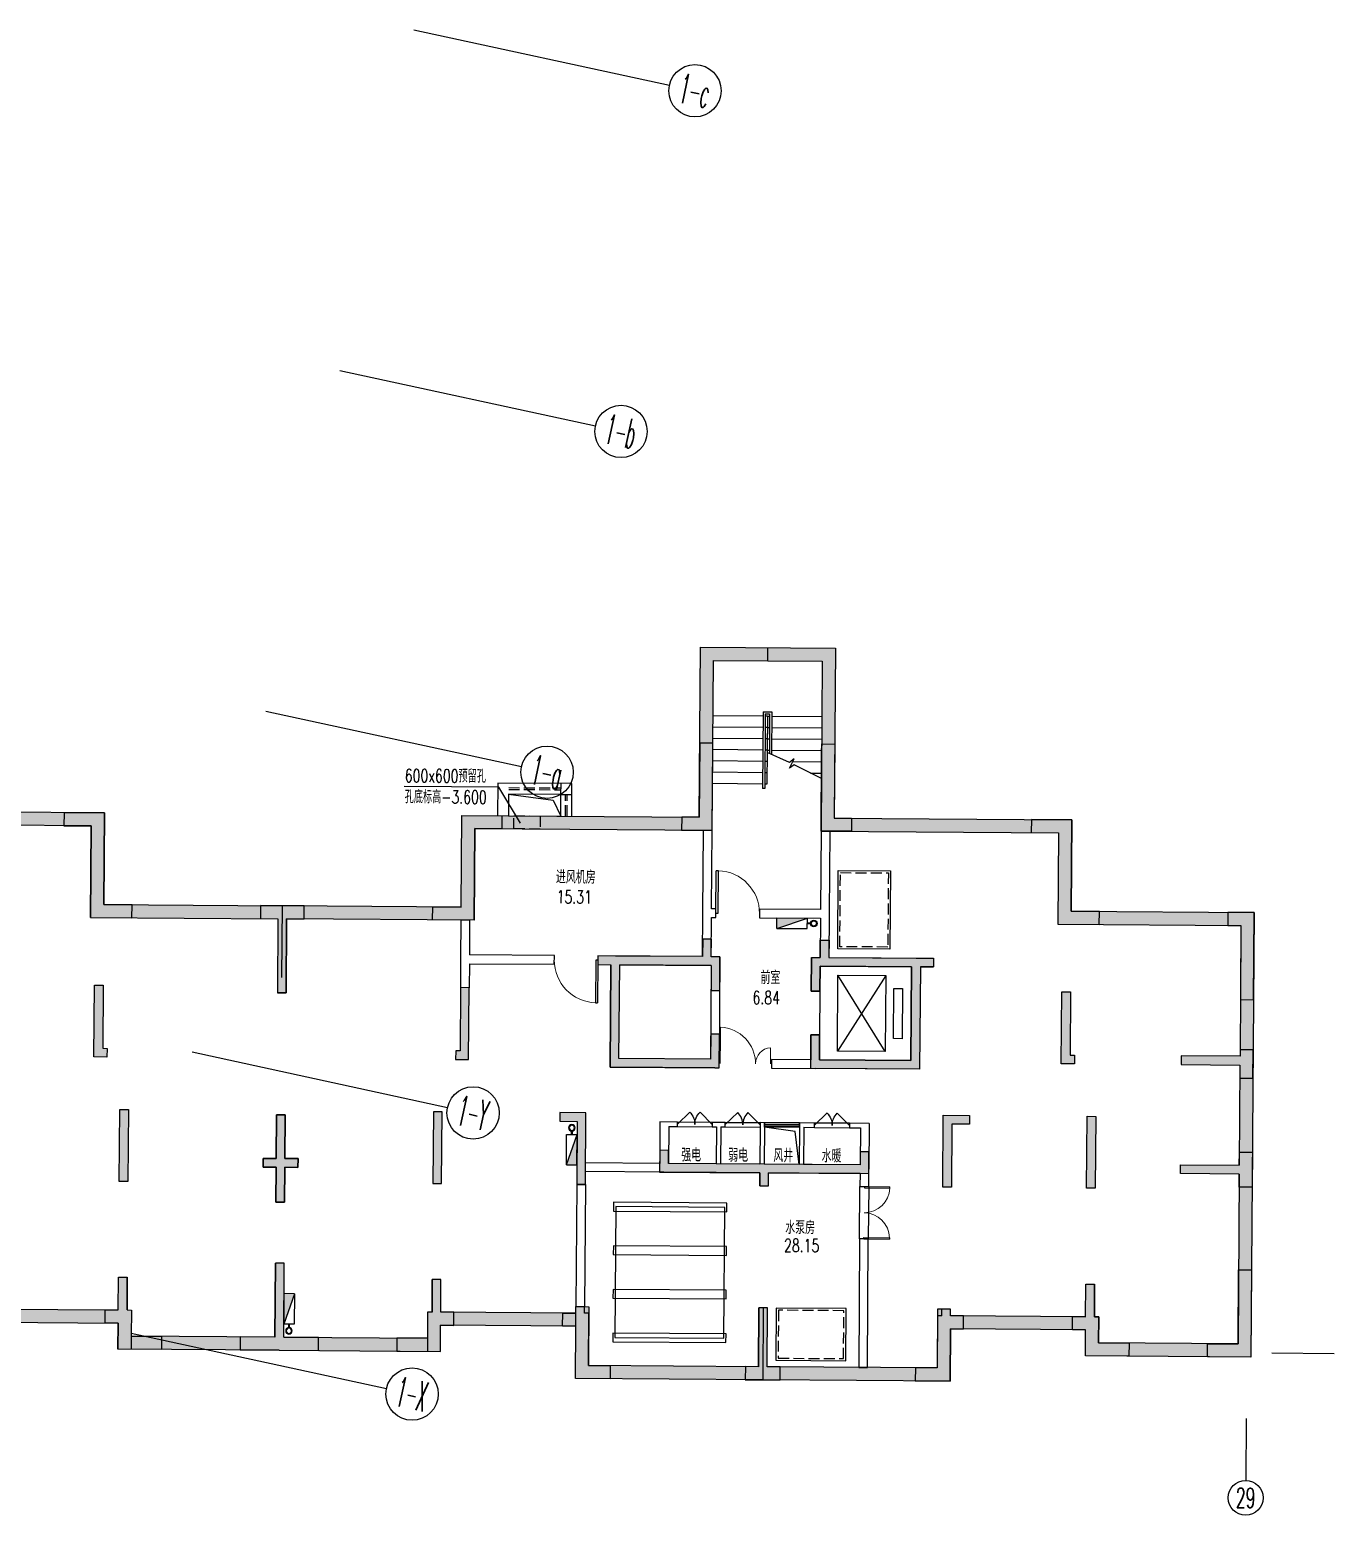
# Model space of a CAD drawing. Extents: x 791398 to 2325386, y -987887 to -518217.
# Drawn here: x 1677546 to 1707483, y -718380 to -684295 of the extents above; entities that cross this region are included whole.
import ezdxf
from ezdxf.enums import TextEntityAlignment as Align

# ---------------------------------------------------------------- set-up
doc = ezdxf.new("R2010")
doc.units = 0
doc.header["$LTSCALE"] = 1000
doc.header["$MEASUREMENT"] = 0
doc.linetypes.add('BORDER', pattern=[1.75, 0.5, -0.25, 0.5, -0.25, 0, -0.25])
doc.linetypes.add('DASH', pattern=[0.35, 0.25, -0.1])
for name, color, linetype in [('AXIS', 3, 'Continuous'), ('AXIS_TEXT', 7, 'Continuous'), ('JPS-J', 6, 'Continuous'), ('JPS-X', 1, 'BORDER'), ('JPS-XHS', 7, 'Continuous'), ('LVTRY', 6, 'Continuous'), ('PUB_DIM', 3, 'Continuous'), ('solid', 253, 'Continuous'), ('SPACE', 7, 'Continuous'), ('STAIR', 9, 'Continuous'), ('TEXT', 7, 'Continuous'), ('WALL', 8, 'Continuous'), ('wall-jg', 1, 'Continuous'), ('WINDOW', 8, 'Continuous')]:
    doc.layers.add(name, color=color, linetype=linetype)
doc.styles.add('_TCH_AXIS', font='COMPLEX', dxfattribs={"bigfont": 'GBCBIG'})
doc.styles.add('_TCH_SPACE', font='SIMPLEX', dxfattribs={"bigfont": 'GBCBIG'})
doc.styles.add('COMPLEX', font='COMPLEX')
doc.styles.add('TEXT', font='tjromans.shx', dxfattribs={"width": 0.8, "height": 400, "bigfont": 'tjhztxt.shx'})

# ---------------------------------------------------------------- blocks, each defined once
blk = doc.blocks.new('FF')
at = {"linetype": 'Continuous'}
for radius in [75, 60]:
    blk.add_circle((0, 0), radius, dxfattribs=at)
blk = doc.blocks.new('DXHS')
at = {"layer": 'JPS-XHS'}
blk.add_hatch(color=256, dxfattribs=at).paths.add_polyline_path([(-350, 240), (-350, 0), (350, 0)])
at = {"layer": 'JPS-XHS', "linetype": 'Continuous'}
for p, q in [((-350, 240), (-350, 0)), ((-350, 240), (350, 240)), ((-350, 0), (350, 0)), ((350, 240), (350, 0))]:
    blk.add_line(p, q, dxfattribs=at)
at = {"layer": 'JPS-XHS'}
blk.add_line((-350, 240), (350, 0), dxfattribs=at)
blk = doc.blocks.new('_AXISO')
blk.add_circle((0, 0), 0.5)
at = {"layer": 'AXIS_TEXT', "style": 'COMPLEX', "width": 1.041667}
blk.add_attdef('A', text='', height=0.56, dxfattribs=at).set_placement((-0.25, -0.28), (0.25, -0.28), align=Align.FIT)
blk = doc.blocks.new('$DorLib2D$00000001')
for p, q in [((0.45, 0.975), (0.5, 0.975)), ((0.45, 0), (0.45, 0.975)), ((0.5, 0), (0.5, 0.975)), ((0.5, 0), (0.45, 0))]:
    blk.add_line(p, q)
at = {"lineweight": 13}
blk.add_arc((0.475, 0), 0.975, 91.4693, 180, dxfattribs=at)
blk = doc.blocks.new('$DorLib2D$00000002')
for p, q in [((-0.5, 0), (-0.5, 0.4875)), ((-0.475, 0.4875), (-0.5, 0.4875)), ((-0.475, 0), (-0.475, 0.4875)), ((0.475, 0), (0.475, 0.4875)), ((0.475, 0.4875), (0.5, 0.4875)), ((0.5, 0), (0.5, 0.4875)), ((-0.5, 0), (-0.475, 0)), ((0.5, 0), (0.475, 0))]:
    blk.add_line(p, q)
at = {"lineweight": 13}
for centre, start, end in [((-0.4875, 0), 0, 88.53072), ((0.4875, 0), 91.46928, 180)]:
    blk.add_arc(centre, 0.4875, start, end, dxfattribs=at)
blk = doc.blocks.new('$DorLib2D$00000116')
at = {"color": 0}
for p, q in [((-0.5, 0), (-0.146, 0.354)), ((0.5, 0), (0.146, 0.354))]:
    blk.add_line(p, q, dxfattribs=at)
for centre, start, end in [((-0.5, 0), 0, 45), ((0.5, 0), 135, 180)]:
    blk.add_arc(centre, 0.5, start, end, dxfattribs=at)
blk = doc.blocks.new('$WINLIB2D$00000001')
for p, q in [((-0.5, 0.5), (0.5, 0.5)), ((-0.5, 0.5), (-0.5, -0.5)), ((0.5, -0.5), (0.5, 0.5)), ((0.5, 0.167), (-0.5, 0.167)), ((0.5, -0.167), (-0.5, -0.167)), ((-0.5, -0.5), (0.5, -0.5))]:
    blk.add_line(p, q)
blk = doc.blocks.new('$DorLib2D$00000025')
at = {"const_width": 0.02}
for points in [[(0.481, -0.001), (0.481, 0.691)], [(-0.481, 0.001), (-0.481, 0.308)]]:
    blk.add_lwpolyline(points, dxfattribs=at)
at = {"lineweight": 13}
for centre, radius, start, end in [((0.505, -0.002), 0.699, 91.9397, 179.7238), ((-0.501, 0.003), 0.307, 359.7899, 85.7508)]:
    blk.add_arc(centre, radius, start, end, dxfattribs=at)

msp = doc.modelspace()

# ---------------------------------------------------------------- hatches: boundary and pattern name
at = {"layer": 'solid'}
h = msp.add_hatch(color=256, dxfattribs=at)
h.paths.add_polyline_path([(1673534, -698626), (1673521, -700526), (1673821, -700528), (1673836, -698328), (1672287, -698317), (1672284, -698617)])
h.paths.add_polyline_path([(1674209, -702231), (1674207, -702531), (1678332, -702560), (1678334, -702260)])
h.paths.add_polyline_path([(1682842, -704691), (1682844, -704391), (1679894, -704371), (1679892, -704671)])
h = msp.add_hatch(color=256, dxfattribs=at)
h.paths.add_polyline_path([(1683844, -704398), (1683842, -704698), (1686792, -704719), (1686794, -704419)])
h.paths.add_polyline_path([(1692506, -702659), (1692509, -702359), (1688384, -702330), (1688382, -702630)])
h.paths.add_polyline_path([(1694484, -698773), (1694486, -698473), (1692936, -698462), (1692921, -700662), (1693220, -700664), (1693234, -698765)])
h = msp.add_hatch(color=256, dxfattribs=at)
h.paths.add_polyline_path([(1696036, -698484), (1694486, -698473), (1694484, -698773), (1695734, -698782), (1695720, -700682), (1696020, -700684)])
h.paths.add_polyline_path([(1696408, -702387), (1696406, -702687), (1700531, -702716), (1700533, -702416)])
h.paths.add_polyline_path([(1705041, -704848), (1705043, -704548), (1702093, -704527), (1702091, -704827)])
for points in [[(1692509, -702359), (1692506, -702659), (1693206, -702664), (1693219, -700864), (1693220, -700664), (1692921, -700662), (1692909, -702362)], [(1696408, -702387), (1696406, -702687), (1695706, -702682), (1695719, -700882), (1695720, -700682), (1696020, -700684), (1696008, -702384)], [(1679894, -704371), (1679244, -704366), (1679259, -702266), (1678334, -702260), (1678332, -702560), (1678957, -702564), (1678942, -704664), (1679892, -704671)], [(1686794, -704419), (1687444, -704424), (1687459, -702324), (1688384, -702330), (1688382, -702630), (1687757, -702626), (1687742, -704726), (1686792, -704719)], [(1702093, -704527), (1701444, -704523), (1701458, -702423), (1700533, -702416), (1700531, -702716), (1701156, -702720), (1701141, -704820), (1702091, -704827)], [(1682842, -704691), (1683242, -704694), (1683230, -706394), (1683430, -706396), (1683442, -704696), (1683842, -704698), (1683844, -704398), (1682844, -704391)], [(1705041, -704848), (1705341, -704850), (1705329, -706550), (1705629, -706552), (1705643, -704552), (1705043, -704548)], [(1679319, -707867), (1679321, -707667), (1679221, -707666), (1679231, -706216), (1679031, -706215), (1679019, -707865)], [(1687631, -706275), (1687431, -706274), (1687421, -707724), (1687321, -707723), (1687319, -707923), (1687619, -707925)], [(1701430, -706372), (1701230, -706371), (1701219, -708021), (1701519, -708023), (1701520, -707823), (1701420, -707822)], [(1705317, -708350), (1705617, -708352), (1705621, -707702), (1705321, -707700), (1705320, -707850), (1703970, -707840), (1703969, -708040), (1705319, -708050)], [(1679599, -710719), (1679799, -710720), (1679811, -709070), (1679611, -709069)], [(1683410, -709196), (1683210, -709194), (1683203, -710194), (1682903, -710192), (1682902, -710392), (1683202, -710394), (1683196, -711194), (1683396, -711196), (1683402, -710396), (1683702, -710398), (1683703, -710198), (1683403, -710196)], [(1687011, -709121), (1686811, -709120), (1686799, -710769), (1686999, -710771)], [(1690311, -709144), (1689711, -709140), (1689709, -709340), (1690109, -709343), (1690099, -710793), (1690299, -710794)], [(1699110, -709206), (1698510, -709202), (1698499, -710852), (1698699, -710853), (1698709, -709403), (1699109, -709406)], [(1702010, -709227), (1701810, -709225), (1701799, -710875), (1701999, -710877)], [(1683403, -710196), (1683408, -709496), (1683208, -709494), (1683203, -710194), (1682903, -710192), (1682902, -710392), (1683202, -710394), (1683196, -711144), (1683396, -711146), (1683402, -710396), (1683702, -710398), (1683703, -710198)], [(1696805, -710040), (1696605, -710039), (1696602, -710339), (1692203, -710308), (1692205, -710008), (1692005, -710006), (1692001, -710506), (1694301, -710522), (1694299, -710822), (1694499, -710824), (1694501, -710524), (1696801, -710540)], [(1705599, -710852), (1705299, -710850), (1705301, -710550), (1703951, -710540), (1703953, -710340), (1705303, -710350), (1705305, -710050), (1705605, -710052)], [(1682372, -714588), (1684172, -714601), (1684174, -714301), (1683374, -714295), (1683386, -712595), (1683186, -712594), (1683174, -714294), (1682374, -714288)], [(1679576, -713969), (1679276, -713967), (1679279, -713667), (1679579, -713669), (1679584, -712919), (1679784, -712920), (1679779, -713670), (1679879, -713671), (1679874, -714271), (1680574, -714276), (1680572, -714576), (1679572, -714569)], [(1686976, -714021), (1687276, -714023), (1687278, -713723), (1686978, -713721), (1686984, -712971), (1686784, -712969), (1686778, -713719), (1686678, -713719), (1686674, -714319), (1685974, -714314), (1685972, -714614), (1686972, -714621)], [(1704574, -714445), (1705274, -714450), (1705286, -712750), (1705586, -712752), (1705572, -714752), (1704572, -714745)], [(1701776, -714125), (1701476, -714123), (1701478, -713823), (1701778, -713825), (1701783, -713075), (1701983, -713077), (1701978, -713827), (1702078, -713827), (1702074, -714427), (1702774, -714432), (1702772, -714732), (1701772, -714725)], [(1690379, -713595), (1690370, -714945), (1690870, -714948), (1690868, -715248), (1690068, -715243), (1690076, -714043), (1689776, -714041), (1689778, -713741), (1690078, -713743), (1690079, -713593)], [(1694770, -714976), (1694470, -714974), (1694479, -713624), (1694279, -713622), (1694270, -714972), (1693970, -714970), (1693968, -715270), (1694768, -715276)], [(1698676, -714103), (1698976, -714105), (1698978, -713805), (1698678, -713803), (1698679, -713653), (1698379, -713651), (1698370, -715001), (1697870, -714998), (1697867, -715298), (1698667, -715303)]]:
    msp.add_hatch(color=256, dxfattribs=at).paths.add_polyline_path(points)
h = msp.add_hatch(color=256, dxfattribs=at)
h.paths.add_polyline_path([(1693185, -705764), (1693181, -706339), (1693381, -706341), (1693386, -705566), (1693186, -705564), (1693189, -705164), (1692989, -705163), (1692986, -705563), (1690586, -705546), (1690585, -705746), (1690885, -705748), (1690868, -708098), (1693368, -708116), (1693373, -707341), (1693173, -707339), (1693169, -707914), (1691069, -707899), (1691085, -705750)])
h.paths.add_polyline_path([(1697784, -705797), (1697769, -707947), (1695669, -707932), (1695673, -707357), (1695473, -707356), (1695468, -708130), (1697968, -708148), (1697984, -705798), (1698284, -705800), (1698286, -705600), (1695886, -705583), (1695889, -705183), (1695689, -705182), (1695686, -705582), (1695486, -705581), (1695480, -706356), (1695680, -706357), (1695684, -705782)])
h = msp.add_hatch(color=256, dxfattribs=at)
h.paths.add_polyline_path([(1705321, -707700), (1705621, -707702), (1705629, -706552), (1705329, -706550)])
h.paths.add_polyline_path([(1705617, -708352), (1705317, -708350), (1705305, -710050), (1705605, -710052)])
h.paths.add_polyline_path([(1705286, -712750), (1705586, -712752), (1705599, -710852), (1705299, -710850)])
h = msp.add_hatch(color=256, dxfattribs=at)
h.paths.add_polyline_path([(1675668, -715141), (1675670, -714841), (1672570, -714819), (1672568, -715119)])
h.paths.add_polyline_path([(1676779, -713649), (1676776, -713949), (1679276, -713967), (1679279, -713667)])
h.paths.add_polyline_path([(1680574, -714276), (1680572, -714576), (1682372, -714588), (1682374, -714288)])
h = msp.add_hatch(color=256, dxfattribs=at)
h.paths.add_polyline_path([(1685972, -714614), (1685974, -714314), (1684174, -714301), (1684172, -714601)])
h.paths.add_polyline_path([(1689776, -714041), (1689778, -713741), (1687278, -713723), (1687276, -714023)])
h.paths.add_polyline_path([(1693968, -715270), (1693970, -714970), (1690870, -714948), (1690868, -715248)])
h = msp.add_hatch(color=256, dxfattribs=at)
h.paths.add_polyline_path([(1704572, -714745), (1704574, -714445), (1702774, -714432), (1702772, -714732)])
h.paths.add_polyline_path([(1698978, -713805), (1698976, -714105), (1701476, -714123), (1701478, -713823)])
h.paths.add_polyline_path([(1697867, -715298), (1697870, -714998), (1694770, -714976), (1694768, -715276)])

# ---------------------------------------------------------------- linework, layer by layer
at = {"layer": 'AXIS'}
for p, q in [((1686363, -684295), (1692226, -685568)), ((1684665, -692113), (1690529, -693386)), ((1682968, -699931), (1688831, -701204)), ((1681271, -707749), (1687134, -709022)), ((1679871, -714199), (1685734, -715472)), ((1706049, -714655), (1707483, -714665)), ((1705462, -716161), (1705452, -717580))]:
    msp.add_line(p, q, dxfattribs=at)
at = {"layer": 'JPS-J'}
for points in [[(1690946, -711199), (1690945, -711399), (1693545, -711417), (1693546, -711217)], [(1693495, -711317), (1690996, -711299), (1690974, -714299), (1693474, -714317)], [(1690939, -712199), (1690938, -712399), (1693538, -712417), (1693539, -712217)], [(1690932, -713199), (1690931, -713399), (1693531, -713417), (1693532, -713217)], [(1690925, -714199), (1690924, -714399), (1693524, -714417), (1693525, -714217)]]:
    msp.add_lwpolyline(points, close=True, dxfattribs=at)
at = {"layer": 'JPS-X', "const_width": 50}
for points in [[(1695466, -704800), (1695391, -704800)], [(1689988, -709567), (1689987, -709642)], [(1683496, -714071), (1683496, -713996)]]:
    msp.add_lwpolyline(points, dxfattribs=at)
at = {"layer": 'LVTRY'}
msp.add_lwpolyline([(1695202, -710329), (1695110, -709572), (1694408, -709473)], dxfattribs=at)
at = {"layer": 'PUB_DIM'}
msp.add_lwpolyline([(1688808, -702499), (1688311, -701676), (1686136, -701661)], dxfattribs=at)
at = {"layer": 'solid'}
for p, q in [((1694484, -698773), (1694486, -698473)), ((1683332, -706045), (1683344, -704395)), ((1694379, -713623), (1694368, -715273)), ((1690076, -714043), (1690078, -713743)), ((1679874, -714271), (1679872, -714571)), ((1686674, -714319), (1686672, -714619))]:
    msp.add_line(p, q, dxfattribs=at)
at = {"layer": 'STAIR'}
for p, q in [((1694375, -700043), (1693225, -700034)), ((1694376, -699943), (1694363, -701703)), ((1694376, -699943), (1694576, -699944)), ((1694425, -699993), (1694413, -701703)), ((1694425, -699993), (1694525, -699994)), ((1694475, -700043), (1694425, -700043)), ((1694475, -700043), (1694464, -701603)), ((1694475, -700043), (1694469, -700876)), ((1694475, -700043), (1694525, -700044)), ((1694525, -699994), (1694519, -700899)), ((1694576, -699944), (1694569, -700922)), ((1694575, -700044), (1695725, -700052)), ((1694373, -700303), (1693223, -700294)), ((1694473, -700303), (1694423, -700303)), ((1694473, -700303), (1694523, -700304)), ((1694573, -700304), (1695723, -700312)), ((1694371, -700563), (1693221, -700554)), ((1694471, -700563), (1694421, -700563)), ((1694471, -700563), (1694521, -700564)), ((1694571, -700564), (1695721, -700572)), ((1694368, -701083), (1693218, -701074)), ((1694369, -700823), (1693219, -700814)), ((1694468, -701083), (1694418, -701083)), ((1694469, -700823), (1694419, -700823)), ((1694469, -700823), (1694519, -700824)), ((1694978, -701105), (1694469, -700876)), ((1694569, -700824), (1695719, -700832)), ((1694978, -701239), (1695085, -701025)), ((1695085, -701025), (1694978, -701105)), ((1695054, -701087), (1695718, -701092)), ((1694366, -701343), (1693216, -701334)), ((1694466, -701343), (1694416, -701343)), ((1695085, -701159), (1694978, -701239)), ((1695715, -701478), (1695085, -701159)), ((1695462, -701350), (1695716, -701352)), ((1694364, -701603), (1693214, -701594)), ((1694413, -701703), (1694363, -701703)), ((1694464, -701603), (1694414, -701603)), ((1697193, -705993), (1696080, -707735)), ((1697180, -707743), (1696093, -705985)), ((1695680, -706357), (1695673, -707357)), ((1693209, -709365), (1692409, -709359)), ((1692409, -709459), (1693208, -709465)), ((1693508, -709467), (1694308, -709472)), ((1693509, -709367), (1694309, -709372)), ((1695558, -709481), (1696358, -709487)), ((1696359, -709387), (1695559, -709381)), ((1696590, -712039), (1696599, -710839)), ((1696799, -710840), (1696790, -712040))]:
    msp.add_line(p, q, dxfattribs=at)
msp.add_lwpolyline([(1688537, -701832), (1689557, -701970), (1689734, -702340)], dxfattribs=at)
at = {"layer": 'STAIR', "linetype": 'DASH'}
for points in [[(1688659, -702332), (1689259, -702337), (1689257, -702637), (1688657, -702632)], [(1696150, -703635), (1697250, -703643), (1697238, -705343), (1696138, -705335)], [(1694729, -713675), (1694721, -714775), (1696221, -714786), (1696229, -713686)]]:
    msp.add_lwpolyline(points, close=True, dxfattribs=at)
at = {"layer": 'STAIR'}
for points in [[(1696100, -703585), (1697300, -703593), (1697287, -705393), (1696087, -705385)], [(1696080, -707735), (1696093, -705985), (1697193, -705993), (1697180, -707743)], [(1697369, -707444), (1697377, -706294), (1697577, -706295), (1697569, -707445)], [(1694679, -713625), (1694671, -714825), (1696271, -714836), (1696279, -713636)]]:
    msp.add_lwpolyline(points, close=True, dxfattribs=at)
at = {"layer": 'WALL'}
for p, q in [((1692993, -704563), (1693006, -702663)), ((1693006, -702663), (1693206, -702664)), ((1693194, -704464), (1693206, -702664)), ((1695706, -702682), (1695694, -704482)), ((1695906, -702683), (1695706, -702682)), ((1695906, -702683), (1695893, -704583)), ((1693294, -704465), (1693194, -704464)), ((1693292, -704665), (1693294, -704465)), ((1694294, -704472), (1694292, -704672)), ((1695694, -704482), (1694294, -704472)), ((1687442, -704724), (1687435, -705624)), ((1687642, -704725), (1687442, -704724)), ((1687642, -704725), (1687636, -705525)), ((1692986, -705563), (1692993, -704563)), ((1693186, -705564), (1693192, -704664)), ((1693192, -704664), (1693292, -704665)), ((1694292, -704672), (1695692, -704682)), ((1695692, -704682), (1695686, -705582)), ((1695893, -704583), (1695886, -705583)), ((1689586, -705539), (1687636, -705525)), ((1689585, -705739), (1689586, -705539)), ((1690586, -705546), (1690585, -705746)), ((1690986, -705549), (1690586, -705546)), ((1692986, -705563), (1690986, -705549)), ((1687435, -705624), (1687431, -706274)), ((1687635, -705725), (1687631, -706275)), ((1687635, -705725), (1689585, -705739)), ((1690585, -705746), (1690885, -705748)), ((1690868, -708098), (1690885, -705748)), ((1691069, -707899), (1691085, -705750)), ((1693085, -705764), (1691085, -705750)), ((1693185, -705764), (1693085, -705764)), ((1693185, -705764), (1693169, -707914)), ((1693386, -705566), (1693186, -705564)), ((1693386, -705566), (1693369, -707916)), ((1695486, -705581), (1695480, -706356)), ((1695486, -705581), (1695686, -705582)), ((1695680, -706357), (1695684, -705782)), ((1695684, -705782), (1695784, -705783)), ((1695784, -705783), (1697784, -705797)), ((1695886, -705583), (1697886, -705597)), ((1697784, -705797), (1697769, -707947)), ((1697886, -705597), (1698286, -705600)), ((1697984, -705798), (1697968, -708148)), ((1697984, -705798), (1698284, -705800)), ((1698286, -705600), (1698284, -705800)), ((1687631, -706275), (1687431, -706274)), ((1695480, -706356), (1695680, -706357)), ((1695473, -707356), (1695469, -707931)), ((1695673, -707357), (1695473, -707356)), ((1695669, -707932), (1695673, -707357)), ((1693169, -707914), (1691069, -707899)), ((1693368, -708116), (1693369, -707916)), ((1694569, -707924), (1694568, -708124)), ((1695469, -707931), (1694569, -707924)), ((1697769, -707947), (1695669, -707932)), ((1693268, -708115), (1690868, -708098)), ((1693268, -708115), (1693368, -708116)), ((1694568, -708124), (1695568, -708131)), ((1697968, -708148), (1695568, -708131)), ((1692009, -709356), (1692003, -710306)), ((1692409, -709359), (1692009, -709356)), ((1692209, -709458), (1692203, -710308)), ((1692209, -709458), (1692409, -709459)), ((1692409, -709459), (1692409, -709359)), ((1693209, -709365), (1693208, -709465)), ((1693208, -709465), (1693308, -709465)), ((1693309, -709365), (1693209, -709365)), ((1693308, -709465), (1693302, -710315)), ((1693509, -709367), (1693309, -709365)), ((1693408, -709466), (1693402, -710316)), ((1693408, -709466), (1693508, -709467)), ((1693508, -709467), (1693509, -709367)), ((1694308, -709472), (1694302, -710322)), ((1694309, -709372), (1694308, -709472)), ((1694409, -709373), (1694309, -709372)), ((1694408, -709473), (1694402, -710323)), ((1694408, -709473), (1694409, -709373)), ((1695208, -709479), (1695202, -710329)), ((1695209, -709379), (1695208, -709479)), ((1695559, -709381), (1695209, -709379)), ((1695308, -709479), (1695302, -710329)), ((1695308, -709479), (1695558, -709481)), ((1695558, -709481), (1695559, -709381)), ((1696359, -709387), (1696358, -709487)), ((1696358, -709487), (1696608, -709489)), ((1696809, -709390), (1696359, -709387)), ((1696608, -709489), (1696602, -710339)), ((1696809, -709390), (1696802, -710440)), ((1690301, -710494), (1690303, -710294)), ((1692003, -710306), (1690303, -710294)), ((1693302, -710315), (1692203, -710308)), ((1694302, -710322), (1693402, -710316)), ((1695202, -710329), (1694402, -710323)), ((1694402, -710323), (1694402, -710323)), ((1696602, -710339), (1695302, -710329)), ((1692101, -710507), (1690301, -710494)), ((1693301, -710515), (1692101, -710507)), ((1694301, -710522), (1693301, -710515)), ((1694299, -710822), (1694301, -710522)), ((1694301, -710522), (1694301, -710522)), ((1694499, -710824), (1694501, -710524)), ((1695201, -710529), (1694501, -710524)), ((1696601, -710539), (1695201, -710529)), ((1696601, -710539), (1696599, -710839)), ((1696799, -710840), (1696802, -710440)), ((1690099, -710793), (1690079, -713593)), ((1690299, -710794), (1690099, -710793)), ((1690299, -710794), (1690279, -713594)), ((1694299, -710822), (1694499, -710824)), ((1696599, -710839), (1696799, -710840)), ((1696590, -712039), (1696570, -714988)), ((1696790, -712040), (1696590, -712039)), ((1696770, -714990), (1696790, -712040)), ((1690279, -713594), (1690079, -713593)), ((1696570, -714988), (1696770, -714990))]:
    msp.add_line(p, q, dxfattribs=at)
msp.add_lwpolyline([(1689984, -702342), (1689989, -701592), (1688289, -701580), (1688284, -702330)], dxfattribs=at)
msp.add_lwpolyline([(1688534, -702331), (1689734, -702340), (1689737, -701840), (1688537, -701832)], close=True, dxfattribs=at)
at = {"layer": 'wall-jg'}
for p, q in [((1692909, -702362), (1692936, -698462)), ((1692936, -698462), (1696036, -698484)), ((1696036, -698484), (1696008, -702384)), ((1693206, -702664), (1693234, -698765)), ((1693234, -698765), (1695734, -698782)), ((1695734, -698782), (1695706, -702682)), ((1693219, -700864), (1693219, -700864)), ((1695719, -700882), (1695719, -700882)), ((1679259, -702266), (1673809, -702228)), ((1679259, -702266), (1679244, -704366)), ((1687444, -704424), (1687459, -702324)), ((1687459, -702324), (1692909, -702362)), ((1696008, -702384), (1701458, -702423)), ((1701458, -702423), (1701444, -704523)), ((1678957, -702564), (1673507, -702526)), ((1678942, -704664), (1678957, -702564)), ((1687742, -704726), (1687757, -702626)), ((1687757, -702626), (1693206, -702664)), ((1695706, -702682), (1701156, -702720)), ((1701156, -702720), (1701141, -704820)), ((1679244, -704366), (1683344, -704395)), ((1687444, -704424), (1683344, -704395)), ((1701444, -704523), (1705643, -704552)), ((1678942, -704664), (1683242, -704694)), ((1683242, -704694), (1683230, -706394)), ((1683442, -704696), (1683430, -706396)), ((1687742, -704726), (1683442, -704696)), ((1701141, -704820), (1705341, -704850)), ((1705341, -704850), (1705320, -707850)), ((1705643, -704552), (1705572, -714752)), ((1683430, -706396), (1683230, -706394)), ((1695480, -706356), (1695680, -706357)), ((1703970, -707840), (1703969, -708040)), ((1705320, -707850), (1703970, -707840)), ((1703969, -708040), (1705319, -708050)), ((1705319, -708050), (1705303, -710350)), ((1703951, -710540), (1703953, -710340)), ((1705301, -710550), (1703951, -710540)), ((1703953, -710340), (1705303, -710350)), ((1705301, -710550), (1705274, -714450)), ((1683174, -714294), (1683186, -712594)), ((1683386, -712595), (1683186, -712594)), ((1683374, -714295), (1683386, -712595)), ((1679579, -713669), (1679584, -712919)), ((1679584, -712919), (1679784, -712920)), ((1679779, -713670), (1679784, -712920)), ((1686778, -713719), (1686784, -712969)), ((1686984, -712971), (1686784, -712969)), ((1686978, -713721), (1686984, -712971)), ((1701778, -713825), (1701783, -713075)), ((1701783, -713075), (1701983, -713077)), ((1701978, -713827), (1701983, -713077)), ((1676479, -713647), (1679579, -713669)), ((1679779, -713670), (1679879, -713671)), ((1679879, -713671), (1679874, -714271)), ((1686678, -713719), (1686674, -714319)), ((1686778, -713719), (1686678, -713719)), ((1690078, -713743), (1686978, -713721)), ((1690078, -713743), (1690079, -713593)), ((1690079, -713593), (1690279, -713594)), ((1690278, -713744), (1690279, -713594)), ((1694270, -714972), (1694279, -713622)), ((1694479, -713624), (1694279, -713622)), ((1694470, -714974), (1694479, -713624)), ((1698478, -713802), (1698479, -713652)), ((1698679, -713653), (1698479, -713652)), ((1698678, -713803), (1698679, -713653)), ((1676476, -713947), (1679576, -713969)), ((1679576, -713969), (1679572, -714569)), ((1686972, -714621), (1686976, -714021)), ((1690076, -714043), (1686976, -714021)), ((1690068, -715243), (1690076, -714043)), ((1690378, -713745), (1690278, -713744)), ((1690370, -714945), (1690378, -713745)), ((1698378, -713801), (1698370, -715001)), ((1698478, -713802), (1698378, -713801)), ((1701778, -713825), (1698678, -713803)), ((1702078, -713827), (1701978, -713827)), ((1702074, -714427), (1702078, -713827)), ((1683174, -714294), (1679874, -714271)), ((1683374, -714295), (1686674, -714319)), ((1698676, -714103), (1698667, -715303)), ((1701776, -714125), (1698676, -714103)), ((1701772, -714725), (1701776, -714125)), ((1683272, -714595), (1679572, -714569)), ((1683272, -714595), (1686972, -714621)), ((1705572, -714752), (1701772, -714725)), ((1705274, -714450), (1702074, -714427)), ((1694270, -714972), (1690370, -714945)), ((1698370, -715001), (1694470, -714974)), ((1698667, -715303), (1690068, -715243))]:
    msp.add_line(p, q, dxfattribs=at)
for points in [[(1692509, -702359), (1692506, -702659), (1693206, -702664), (1693219, -700864), (1693220, -700664), (1692921, -700662), (1692909, -702362), (1692509, -702359)], [(1696408, -702387), (1696406, -702687), (1695706, -702682), (1695719, -700882), (1695720, -700682), (1696020, -700684), (1696008, -702384), (1696408, -702387)], [(1679894, -704371), (1679244, -704366), (1679259, -702266), (1678334, -702260), (1678332, -702560), (1678957, -702564), (1678942, -704664), (1679892, -704671), (1679894, -704371)], [(1686794, -704419), (1687444, -704424), (1687459, -702324), (1688384, -702330), (1688382, -702630), (1687757, -702626), (1687742, -704726), (1686792, -704719), (1686794, -704419)], [(1702093, -704527), (1701444, -704523), (1701458, -702423), (1700533, -702416), (1700531, -702716), (1701156, -702720), (1701141, -704820), (1702091, -704827), (1702093, -704527)], [(1693181, -706339), (1693381, -706341), (1693386, -705566), (1693186, -705564), (1693189, -705164), (1692989, -705163), (1692986, -705563), (1690586, -705546), (1690585, -705746), (1690885, -705748), (1690868, -708098), (1693368, -708116), (1693373, -707341), (1693173, -707339), (1693169, -707914), (1691069, -707899), (1691085, -705750), (1693185, -705764), (1693181, -706339)], [(1695480, -706356), (1695486, -705581), (1695686, -705582), (1695689, -705182), (1695889, -705183), (1695886, -705583), (1698286, -705600), (1698284, -705800), (1697984, -705798), (1697968, -708148), (1695468, -708130), (1695473, -707356), (1695673, -707357), (1695669, -707932), (1697769, -707947), (1697784, -705797), (1695684, -705782), (1695680, -706357)], [(1679321, -707667), (1679319, -707867), (1679019, -707865), (1679031, -706215), (1679231, -706216), (1679221, -707666), (1679321, -707667)], [(1687321, -707723), (1687319, -707923), (1687619, -707925), (1687631, -706275), (1687431, -706274), (1687421, -707724), (1687321, -707723)], [(1701520, -707823), (1701519, -708023), (1701219, -708021), (1701230, -706371), (1701430, -706372), (1701420, -707822), (1701520, -707823)], [(1679799, -710720), (1679599, -710719), (1679611, -709069), (1679811, -709070), (1679799, -710720)], [(1686799, -710769), (1686999, -710771), (1687011, -709121), (1686811, -709120), (1686799, -710769)], [(1701999, -710877), (1701799, -710875), (1701810, -709225), (1702010, -709227), (1701999, -710877)], [(1692005, -710006), (1692001, -710506), (1694301, -710522), (1694299, -710822), (1694499, -710824), (1694501, -710524), (1696801, -710540), (1696805, -710040), (1696605, -710039), (1696602, -710339), (1692203, -710308), (1692205, -710008), (1692005, -710006)], [(1682372, -714588), (1684172, -714601), (1684174, -714301), (1683374, -714295), (1683386, -712595), (1683186, -712594), (1683174, -714294), (1682374, -714288), (1682372, -714588), (1682372, -714588)], [(1679576, -713969), (1679276, -713967), (1679279, -713667), (1679579, -713669), (1679584, -712919), (1679784, -712920), (1679779, -713670), (1679879, -713671), (1679874, -714271), (1680574, -714276), (1680572, -714576), (1679572, -714569), (1679576, -713969)], [(1686976, -714021), (1687276, -714023), (1687278, -713723), (1686978, -713721), (1686984, -712971), (1686784, -712969), (1686778, -713719), (1686678, -713719), (1686674, -714319), (1685974, -714314), (1685972, -714614), (1686972, -714621), (1686976, -714021)], [(1701776, -714125), (1701476, -714123), (1701478, -713823), (1701778, -713825), (1701783, -713075), (1701983, -713077), (1701978, -713827), (1702078, -713827), (1702074, -714427), (1702774, -714432), (1702772, -714732), (1701772, -714725), (1701776, -714125)], [(1690379, -713595), (1690370, -714945), (1690870, -714948), (1690868, -715248), (1690068, -715243), (1690076, -714043), (1689776, -714041), (1689778, -713741), (1690078, -713743), (1690079, -713593), (1690379, -713595), (1690379, -713595)], [(1694770, -714976), (1694470, -714974), (1694479, -713624), (1694279, -713622), (1694270, -714972), (1693970, -714970), (1693968, -715270), (1694768, -715276), (1694770, -714976)], [(1698676, -714103), (1698976, -714105), (1698978, -713805), (1698678, -713803), (1698679, -713653), (1698379, -713651), (1698370, -715001), (1697870, -714998), (1697867, -715298), (1698667, -715303), (1698676, -714103)]]:
    msp.add_lwpolyline(points, dxfattribs=at)
for points in [[(1682842, -704691), (1683242, -704694), (1683230, -706394), (1683430, -706396), (1683442, -704696), (1683842, -704698), (1683844, -704398), (1682844, -704391)], [(1705041, -704848), (1705341, -704850), (1705329, -706550), (1705629, -706552), (1705643, -704552), (1705043, -704548)], [(1705317, -708350), (1705617, -708352), (1705621, -707702), (1705321, -707700), (1705320, -707850), (1703970, -707840), (1703969, -708040), (1705319, -708050)], [(1683203, -710194), (1683210, -709194), (1683410, -709196), (1683403, -710196), (1683703, -710198), (1683702, -710398), (1683402, -710396), (1683396, -711196), (1683196, -711194), (1683202, -710394), (1682902, -710392), (1682903, -710192)], [(1683410, -709196), (1683210, -709194), (1683203, -710194), (1682903, -710192), (1682902, -710392), (1683202, -710394), (1683196, -711194), (1683396, -711196), (1683402, -710396), (1683702, -710398), (1683703, -710198), (1683403, -710196)], [(1689711, -709140), (1689709, -709340), (1690109, -709343), (1690099, -710793), (1690299, -710794), (1690311, -709144)], [(1699110, -709206), (1699109, -709406), (1698709, -709403), (1698699, -710853), (1698499, -710852), (1698510, -709202)], [(1705599, -710852), (1705299, -710850), (1705301, -710550), (1703951, -710540), (1703953, -710340), (1705303, -710350), (1705305, -710050), (1705605, -710052)], [(1704574, -714445), (1705274, -714450), (1705286, -712750), (1705586, -712752), (1705572, -714752), (1704572, -714745)]]:
    msp.add_lwpolyline(points, close=True, dxfattribs=at)
at = {"layer": 'WINDOW', "linetype": 'DASH'}
for p, q in [((1688538, -701685), (1689738, -701693)), ((1688538, -701726), (1689738, -701735)), ((1689737, -701840), (1689739, -701590)), ((1689737, -701840), (1689987, -701842)), ((1689838, -702340), (1689841, -701840)), ((1689879, -702340), (1689883, -701840)), ((1695680, -706357), (1695480, -706356)), ((1695473, -707356), (1695673, -707357))]:
    msp.add_line(p, q, dxfattribs=at)

# ---------------------------------------------------------------- block references
at = {"layer": 'AXIS'}
ref = msp.add_blockref('_AXISO', (1692812, -685696), dxfattribs=dict(at, xscale=1200, yscale=1200, zscale=1200))
ref.add_attrib('A', '1-c', dxfattribs={"layer": 'AXIS_TEXT', "height": 678.8, "rotation": 347.7514, "style": '_TCH_AXIS', "width": 0.388889}).set_placement((1692409, -685955), (1693072, -686099), align=Align.FIT)
ref = msp.add_blockref('_AXISO', (1691115, -693513), dxfattribs=dict(at, xscale=1200, yscale=1200, zscale=1200))
ref.add_attrib('A', '1-b', dxfattribs={"layer": 'AXIS_TEXT', "height": 678.8, "rotation": 347.7514, "style": '_TCH_AXIS', "width": 0.368421}).set_placement((1690711, -693773), (1691375, -693917), align=Align.FIT)
ref = msp.add_blockref('_AXISO', (1689418, -701331), dxfattribs=dict(at, xscale=1200, yscale=1200, zscale=1200))
ref.add_attrib('A', '1-a', dxfattribs={"layer": 'AXIS_TEXT', "height": 678.8, "rotation": 347.7514, "style": '_TCH_AXIS', "width": 0.375}).set_placement((1689014, -701591), (1689678, -701735), align=Align.FIT)
ref = msp.add_blockref('_AXISO', (1687721, -709149), dxfattribs=dict(at, xscale=1200, yscale=1200, zscale=1200))
ref.add_attrib('A', '1-Y', dxfattribs={"layer": 'AXIS_TEXT', "height": 678.8, "rotation": 347.7514, "style": '_TCH_AXIS', "width": 0.35}).set_placement((1687317, -709409), (1687980, -709553), align=Align.FIT)
ref = msp.add_blockref('_AXISO', (1686320, -715599), dxfattribs=dict(at, xscale=1200, yscale=1200, zscale=1200))
ref.add_attrib('A', '1-X', dxfattribs={"layer": 'AXIS_TEXT', "height": 678.8, "rotation": 347.7514, "style": '_TCH_AXIS', "width": 0.355932}).set_placement((1685917, -715859), (1686580, -716003), align=Align.FIT)
ref = msp.add_blockref('_AXISO', (1705449, -717980), dxfattribs=dict(at, xscale=800, yscale=800, zscale=800))
ref.add_attrib('A', '29', dxfattribs={"layer": 'AXIS_TEXT', "height": 452.5, "style": '_TCH_AXIS', "width": 0.617647}).set_placement((1705223, -718207), (1705675, -718207), align=Align.FIT)
at = {"layer": 'JPS-X', "rotation": 359.5962506100026}
msp.add_blockref('FF', (1695541, -704801), dxfattribs=at)
at = {"layer": 'JPS-X', "xscale": -1}
for p, rotation in [((1689988, -709492), 269.596250610003), ((1683495, -714146), 89.59625061000297)]:
    msp.add_blockref('FF', p, dxfattribs=dict(at, rotation=rotation))
at = {"layer": 'JPS-XHS', "xscale": -1, "rotation": 179.5962506100025}
msp.add_blockref('DXHS', (1695042, -704677), dxfattribs=at)
at = {"layer": 'JPS-XHS'}
for p, rotation in [((1690105, -709993), 89.59625061000295), ((1683379, -713645), 269.596250610003)]:
    msp.add_blockref('DXHS', p, dxfattribs=dict(at, rotation=rotation))
at = {"layer": 'WINDOW'}
for name, p, xscale, yscale, zscale, rotation in [('$DorLib2D$00000001', (1693793, -704569), 1000, -1000, 1000, 179.5962506100087), ('$DorLib2D$00000001', (1690085, -705643), -1000, 1000, -1000, 179.5962506099663), ('$DorLib2D$00000025', (1693969, -708020), 1200, -1200, 1200, 179.5962506100061), ('$DorLib2D$00000116', (1692809, -709412), 800, -800, 800, 179.5962506100065), ('$DorLib2D$00000116', (1693909, -709420), -800, -800, -800, 179.5962506100102), ('$DorLib2D$00000116', (1695959, -709434), 800, -800, 800, 179.5962506100103), ('$WINLIB2D$00000001', (1694809, -709426), 800, 100, 800, 179.5962506100087), ('$DorLib2D$00000002', (1696695, -711439), -1200, 1200, -1200, 269.5962506100103)]:
    msp.add_blockref(name, p, dxfattribs=dict(at, xscale=xscale, yscale=yscale, zscale=zscale, rotation=rotation))

# ---------------------------------------------------------------- texts
at = {"layer": 'SPACE', "style": '_TCH_SPACE'}
for s, height, width, p in [('600x600预留孔', 300, 0.7, (1686152, -701559)), ('孔底标高-3.600', 300, 0.7, (1686149, -702043)), ('15.31', 297.5, 0.705882, (1689637, -704339)), ('6.84', 297.5, 0.705882, (1694133, -706649)), ('28.15', 297.5, 0.705882, (1694855, -712336))]:
    msp.add_text(s, height=height, rotation=359.5963, dxfattribs=dict(at, width=width)).set_placement(p)
at = {"layer": 'TEXT', "style": 'TEXT', "width": 0.8}
for s, p in [('进风机房', (1689621, -703884)), ('前室', (1694314, -706190)), ('强电', (1692496, -710261)), ('弱电', (1693575, -710268)), ('风井', (1694610, -710276)), ('水暖', (1695717, -710283)), ('水泵房', (1694883, -711927))]:
    msp.add_text(s, height=300, rotation=359.5963, dxfattribs=at).set_placement(p)

doc.saveas('drawing.dxf')
